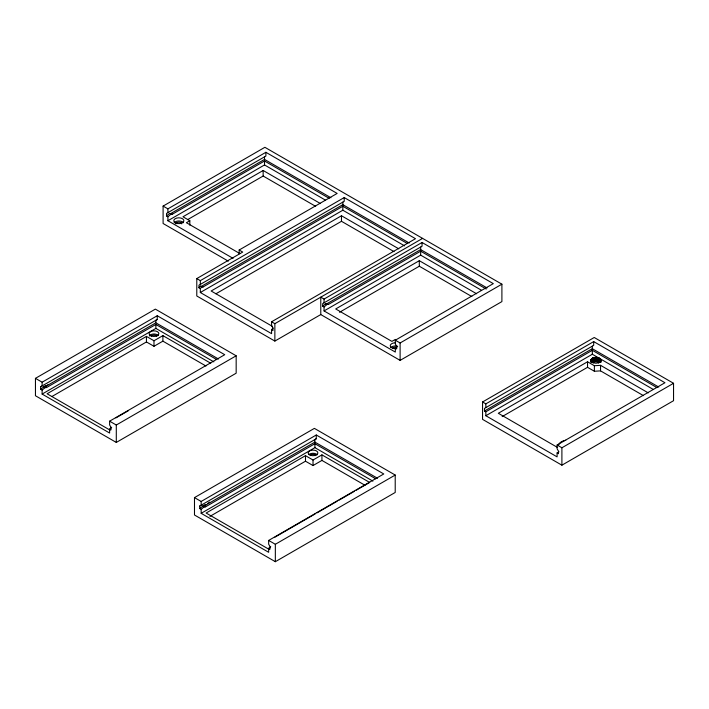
<?xml version="1.0" encoding="UTF-8"?>
<svg xmlns="http://www.w3.org/2000/svg" width="709" height="709" viewBox="0 0 709 709"><rect width="100%" height="100%" fill="white"/><g stroke="black" fill="none" stroke-linecap="round" stroke-linejoin="round"><path stroke-width="1.06" d="M35.45 378.349L35.45 395.746L116.294 442.434L236.168 373.2L236.168 355.794L155.351 309.124L35.45 378.349L42.123 382.204L42.123 385.971L40.723 386.742L40.723 389.312L42.123 390.11L42.123 394.071L109.62 433.039L109.62 429.096L111.676 427.305M116.294 442.434L116.294 425.028L236.168 355.794M51.863 396.553L146.444 341.951L146.444 336.412L153.986 340.763L162.893 335.614L210.741 363.238M146.444 341.951L153.986 346.293L153.986 340.763M153.986 346.293L162.893 341.153L162.893 335.614M397.377 346.346L395.321 348.137L396.685 348.925L396.685 346.346L395.321 343.971L395.321 340.205L493.304 283.635L422.041 242.487L324.057 299.065L320.778 297.168L320.778 314.566L400.115 360.385L501.901 301.591L501.901 284.185L264.882 147.304L163.097 206.097L163.097 223.503L228.307 261.16M194.488 497.612L194.488 515L275.34 561.696L395.214 492.463L395.214 475.048L314.388 428.378L194.488 497.612L201.161 501.458L201.161 505.225L199.761 506.004L199.761 508.566L201.161 509.372L201.161 513.325L268.658 552.293L268.658 548.358L270.714 546.568M163.097 206.097L167.9 208.863L265.884 152.293L337.147 193.433L239.163 250.011L242.7 252.067L196.783 278.575L196.783 295.981L274.862 341.073L320.778 314.566M187.743 219.56L263.145 176.027L263.145 170.488L320.459 203.58M274.862 341.073L274.862 323.676L422.591 238.384M275.34 561.696L275.34 544.282L395.214 475.048M209.953 516.365L305.49 461.204L305.49 455.665L313.023 460.017L321.93 454.877L369.699 482.457L356.299 490.185M305.49 461.204L313.023 465.556L313.023 460.017M313.023 465.556L321.93 460.416L321.93 454.877M215.935 293.774L341.481 221.297L341.481 215.758L398.786 248.841M400.115 360.385L400.115 342.979L501.901 284.185M339.505 312.297L419.303 266.229L419.303 260.69L476.608 293.774M482.563 401.968L482.563 419.365L561.9 465.184L673.55 400.7L673.55 383.294L594.239 337.493L482.563 401.968L485.842 403.864L593.69 341.596L664.962 382.736L557.106 445.013L557.106 448.779L558.47 451.146L558.47 453.716L557.106 452.918L557.106 456.88L485.842 415.731L485.842 411.778L592.325 350.299L656.933 387.601M561.9 465.184L561.9 447.778L673.55 383.294M643.497 395.666L600.55 370.869L600.55 365.33L594.381 365.729L587.531 361.776L498.312 413.276L557.531 447.468M590.96 360.181C592.387 355.688 602.375 356.627 600.833 362.299M600.833 360.367C599.566 364.16 592.228 364.16 590.96 360.367M407.462 243.568L342.846 206.266L203.058 286.968L201.888 286.888L200.319 288.554L200.319 292.507L271.582 333.655L271.582 329.712L273.009 328.099M200.319 288.554L198.954 287.757L200.514 286.099L203.058 286.968M600.151 358.825L600.151 361.989L595.746 360.589L591.643 361.989L591.643 358.825M233.066 258.36L167.9 220.738L167.9 216.777L166.526 215.988L169.611 213.418L172.349 214.207L264.519 160.996L329.127 198.298M167.9 216.777L170.984 214.207L172.349 214.207M40.723 389.312L45.606 385.448M42.123 390.11L44.862 387.743L46.572 387.539L155.874 324.438L216.715 359.569M395.321 348.137L395.321 352.072L324.057 310.932L324.057 306.97L322.684 306.182L325.768 303.612L328.506 304.4L420.667 251.19L486.232 289.042M324.057 306.97L327.133 304.4L328.506 304.4M199.761 508.566L204.644 504.702M201.161 509.372L203.9 506.997L205.61 506.802L314.911 443.701L375.752 478.823M47.875 384.801L45.181 386.733L43.807 386.733L45.208 387.539M206.018 504.702L204.219 505.996L202.845 505.996L204.245 506.802M207.808 503.417L209.607 502.123M170.984 213.418L264.519 159.419L330.935 197.758M167.9 220.738L264.519 164.949L325.325 200.062M263.145 170.488L182.975 216.777L189.826 220.738L189.826 225.17M189.826 220.738L186.396 222.715L239.731 253.503M200.319 284.406L200.319 280.64L344.219 197.563L415.483 238.703L271.582 321.78L271.582 325.546L272.956 327.921L272.956 330.5L271.582 329.712M201.693 286.179L342.846 204.679L409.261 243.027M42.123 382.204L157.238 315.735L224.735 354.704L109.62 421.173L109.62 424.939L110.985 427.305L110.985 429.884L109.62 429.096M200.319 292.507L342.846 210.218L404.609 245.881M40.723 386.742L157.238 319.502L157.238 315.735M218.514 359.02L155.847 322.843L45.181 386.733L46.572 387.539M341.481 215.758L211.149 291L272.283 326.3M42.123 394.071L155.874 328.4L213.861 361.874M146.444 336.412L47.086 393.77L110.063 430.133M115.913 417.893L128.568 410.591M327.133 303.612L420.667 249.612L487.083 287.951M324.057 310.932L420.667 255.151L481.482 290.256M419.303 260.69L335.703 308.956L391.891 341.392L395.321 339.416M201.161 501.458L316.276 434.998L383.773 473.966L268.658 540.426L268.658 544.193L270.023 546.568L270.023 549.147L268.658 548.358M199.761 506.004L316.276 438.765L316.276 434.998M377.551 478.283L314.885 442.106L204.219 505.996L205.61 506.802M201.161 513.325L314.911 447.654L372.899 481.136M305.49 455.665L206.124 513.032L269.101 549.386M593.69 341.596L593.69 345.363L484.469 408.419L484.469 410.99L592.325 348.713L658.741 387.061M274.95 537.156L315.142 513.945M317.056 512.846L337.156 501.236M339.07 500.137L354.385 491.293M485.842 415.731L592.325 354.252L598.671 357.921L598.671 361.085M502.149 416.591L587.531 367.306L587.531 361.776M557.106 452.918L559.02 451.81M157.238 319.502L155.847 320.282L155.847 322.843M316.276 438.765L314.885 439.536L314.885 442.106M587.531 367.306L594.381 371.259L600.55 370.869M653.149 389.365L599.982 358.674L599.982 361.838M600.55 365.33L648.265 392.883M263.145 176.027L315.682 206.363M341.481 221.297L394.018 251.624M419.303 266.229L471.839 296.557M395.321 340.205L400.115 342.979M169.611 213.418L170.984 214.207M327.133 304.4L325.768 303.612L325.768 304.4M557.106 445.013L561.9 447.778M484.469 410.99L485.842 411.778M271.582 321.78L274.862 323.676M200.514 286.099L201.888 286.888M162.893 341.153L205.956 366.021M321.93 460.416L364.922 485.231M109.62 421.173L116.294 425.028M43.471 386.937L44.862 387.743M268.658 540.426L275.34 544.282M202.508 506.191L203.9 506.997M196.783 278.575L200.319 280.64M600.718 359.649L600.815 362.113M600.541 359.312L600.638 361.59M600.426 359.144L600.426 362.308M600.293 358.984L600.293 362.148M599.796 358.524L599.796 361.696M599.601 358.391L599.601 361.555M599.389 358.258L599.389 361.422M599.158 358.134L599.158 361.298M598.919 358.018L598.919 361.191M598.414 357.823L598.414 360.987M598.139 357.735L598.139 360.899M597.855 357.655L597.855 360.819M597.572 357.593L597.572 360.757M597.27 357.54L597.27 360.704M596.978 357.496L596.978 360.659M596.668 357.46L596.668 360.624M596.358 357.433L596.358 360.597M596.056 357.425L596.056 360.589M595.746 357.425L595.746 360.589M595.436 357.433L595.436 360.597M595.126 357.46L595.126 360.624M594.816 357.496L594.816 360.659M594.523 357.54L594.523 360.704M594.381 365.729L594.381 371.259M594.222 357.593L594.222 360.757M593.938 357.655L593.938 360.819M593.655 357.735L593.655 360.899M593.38 357.823L593.38 360.987M593.123 357.921L593.123 361.085M592.875 358.018L592.875 361.191M592.635 358.134L592.635 361.298M592.405 358.258L592.405 361.422M592.325 346.152L592.325 354.252M592.192 358.391L592.192 361.555M591.997 358.524L591.997 361.696M591.811 358.674L591.811 361.838M591.501 358.984L591.501 362.148M591.368 359.144L591.368 362.308M591.155 359.481L591.076 361.758M591.022 359.826L590.96 362.299M485.842 403.864L485.842 407.631M422.041 242.487L422.041 246.253L322.684 303.62L322.684 306.182M420.667 247.042L420.667 255.151M344.219 197.563L344.219 201.329L198.954 285.195L198.954 287.757M342.846 202.118L342.846 210.218M324.057 299.065L324.057 302.832M314.911 443.701L314.911 447.654M265.884 152.293L265.884 156.06L166.526 213.427L166.526 215.988M264.519 156.849L264.519 164.949M239.163 250.011L239.163 253.778M167.9 208.863L167.9 212.629M155.874 324.438L155.874 328.4M174.148 222.821A5.043 2.907 0 0 1 178.748 220.978A5.043 2.907 0 0 1 183.454 222.723M175.929 223.884A2.907 1.675 0 0 1 178.836 222.209A2.907 1.675 0 0 1 181.743 223.884M395.445 348.642A5.043 2.907 0 0 1 390.251 345.824A5.043 2.907 0 0 1 395.135 342.828M390.854 347.516A5.043 2.907 0 0 1 397.678 346.338M392.485 348.465A2.907 1.675 0 0 1 396.739 347.445M593.079 363.026A2.907 1.675 0 0 1 595.977 361.758A2.907 1.675 0 0 1 598.75 363.123M558.639 444.96A9.784 5.654 0 0 1 565.773 440.271M151.177 336.367A2.907 1.675 0 0 1 153.986 335.127A2.907 1.675 0 0 1 156.795 336.367M149.351 335.977A4.848 2.801 0 0 1 153.525 334.019A4.848 2.801 0 0 1 158.267 335.499M310.214 455.63A2.907 1.675 0 0 1 313.023 454.389A2.907 1.675 0 0 1 315.833 455.63M308.92 454.575A4.848 2.801 0 0 1 317.304 454.753M175.832 223.06A5.043 2.907 0 0 0 183.844 221.048A5.043 2.907 0 0 0 176.825 218.053A5.043 2.907 0 0 0 175.832 223.06M151.407 336.013A4.848 2.801 0 0 0 158.825 333.744A4.848 2.801 0 0 0 151.717 331.165A4.848 2.801 0 0 0 151.407 336.013M310.453 455.267A4.848 2.801 0 0 0 317.871 452.998A4.848 2.801 0 0 0 310.755 450.428A4.848 2.801 0 0 0 310.453 455.267"/></g></svg>
